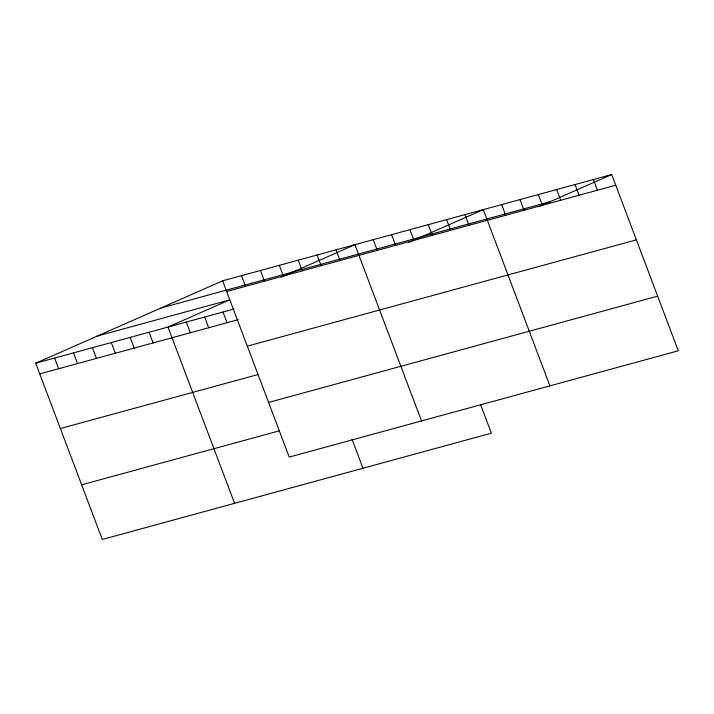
<?xml version="1.0" encoding="UTF-8"?>
<svg xmlns="http://www.w3.org/2000/svg" width="714" height="714" viewBox="0 0 714 714"><rect width="100%" height="100%" fill="white"/><g stroke="black" fill="none" stroke-linecap="round" stroke-linejoin="round"><path stroke-width="1.07" d="M480.468 404.311L491.375 433.175L102.298 539.463L35.7 363.212L222.625 280.825L611.702 174.537L678.3 350.788L289.224 457.085L222.625 280.825M281.12 277.211L354.912 244.688L421.51 420.948M408.506 242.582L483.307 209.613L549.905 385.863M538.918 206.614L611.702 174.537M160.945 308.011L550.012 201.723M226.668 291.517L615.736 185.221M97.39 336.026L229.667 299.88L167.986 327.066L234.585 503.325M35.7 363.212L234.219 308.975M39.743 373.895L238.262 319.667M247.312 346.156L636.379 239.859M60.387 428.534L257.888 374.582M268.58 402.446L657.656 296.158M81.655 484.824L279.156 430.872M593.361 179.544L597.395 190.236M575.011 184.56L579.054 195.243M556.67 189.567L560.713 200.259M538.329 194.583L542.372 205.266M519.988 199.59L524.031 210.282M501.647 204.597L505.682 215.289M464.966 214.619L469 225.312M446.625 219.635L450.659 230.319M428.275 224.642L432.318 235.334M409.934 229.658L413.977 240.341M391.593 234.665L395.636 245.357M373.252 239.681L377.295 250.364M336.008 249.855L340.051 260.539M317.114 255.014L321.157 265.706M298.22 260.173L302.254 270.865M352.073 439.387L362.98 468.25M279.317 265.34L283.36 276.032M260.423 270.499L264.457 281.191M241.519 275.666L245.562 286.35M223.009 312.036L227.052 322.728M204.668 317.052L208.711 327.735M186.327 322.059L190.361 332.751M149.083 332.233L153.126 342.925M130.189 337.392L134.232 348.084M111.295 342.559L115.329 353.243M92.392 347.718L96.435 358.41M73.497 352.886L77.531 363.569M54.594 358.044L58.637 368.736"/></g></svg>
